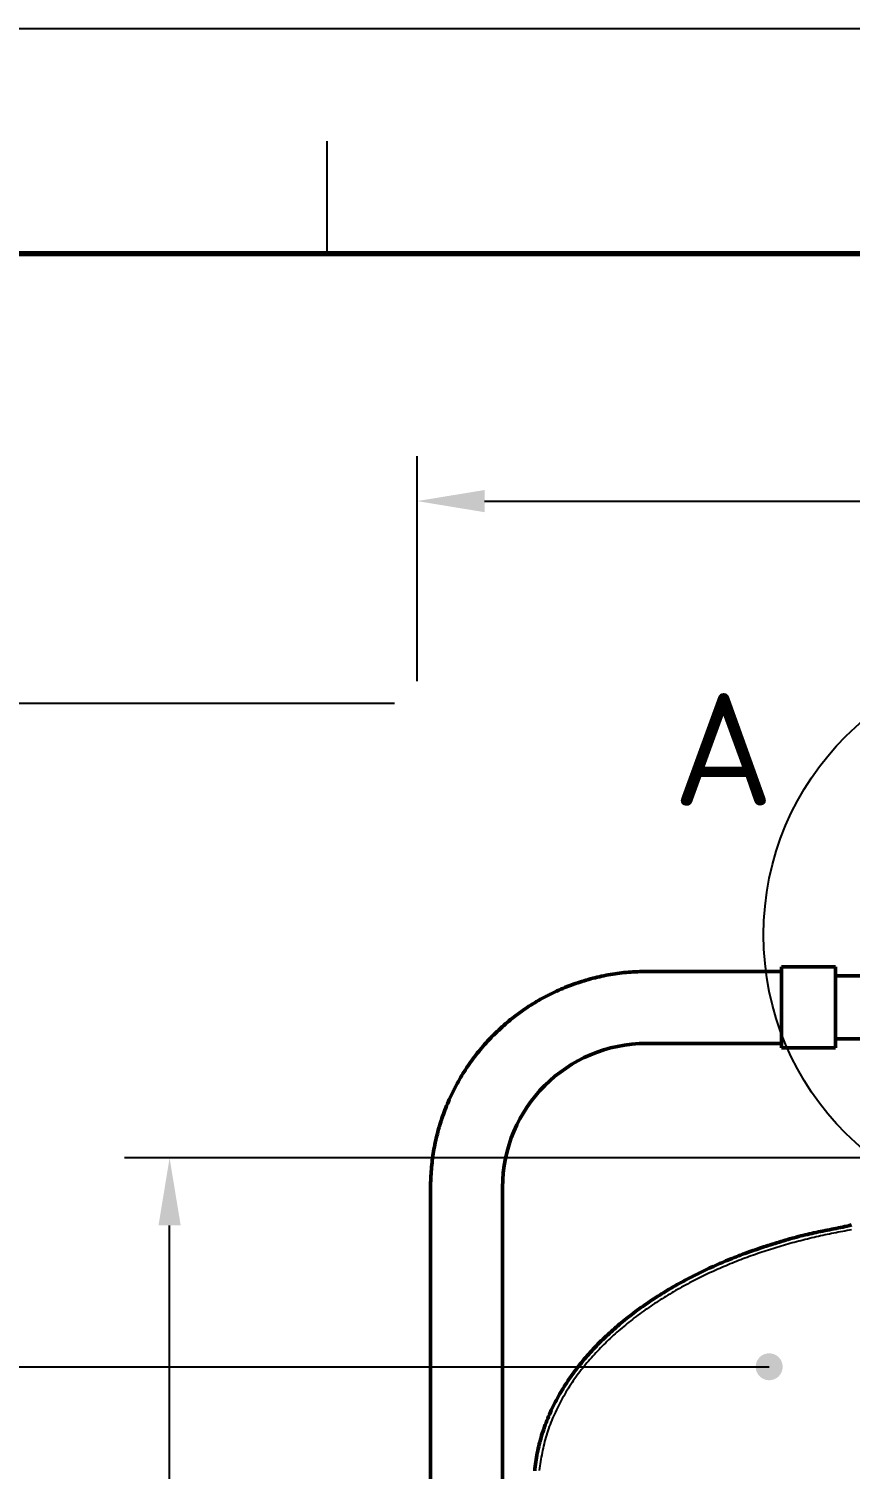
# Model space of a CAD drawing. Header units: millimetres. Extents: x 0 to 420, y 0 to 297.
# Drawn here: x 46.7 to 83.2, y 233 to 297 of the extents above; entities that cross this region are included whole.
import ezdxf
from ezdxf.enums import TextEntityAlignment as Align

# ---------------------------------------------------------------- set-up
doc = ezdxf.new("R2010")
doc.units = ezdxf.units.MM
doc.linetypes.add('ISO02-TRAZOS', pattern=[3.75, 3, -0.75])
for name, color, linetype, lineweight in [('01-VISIBLE', 7, 'CONTINUOUS', 50), ('02-OCULTA', 4, 'ISO02-TRAZOS', 25), ('04-COTA', 3, 'CONTINUOUS', 25), ('06-TEXTO', 7, 'CONTINUOUS', 25), ('07-RECUADRO', 7, 'CONTINUOUS', 70), ('08-FINA', 5, 'CONTINUOUS', 25)]:
    doc.layers.add(name, color=color, linetype=linetype, lineweight=lineweight)
doc.styles.add('ISO3098', font='isocpeur.ttf')
doc.dimstyles.new('FLAMA-ISO', dxfattribs={"dimtxt": 3.5, "dimasz": 3, "dimexe": 2, "dimexo": 1, "dimgap": 1, "dimtad": 1, "dimdec": 1, "dimtxsty": 'ISO3098', "dimcen": 2.5, "dimclrd": 3, "dimclre": 3, "dimclrt": 3, "dimazin": 3, "dimtfac": 1, "dimtmove": 0, "dimatfit": 3, "dimlwd": 25, "dimlwe": 25})

msp = doc.modelspace()

# ---------------------------------------------------------------- hatches: boundary and pattern name
at = {"layer": '08-FINA'}
h = msp.add_hatch(color=7, dxfattribs=at)
h.dxf.hatch_style = 1
edge = h.paths.add_edge_path()
edge.add_arc((79.65, 237.508), 0.6, 0, 360)

# ---------------------------------------------------------------- linework, layer by layer
at = {"layer": '01-VISIBLE'}
for p, q in [((80.2, 255.084), (74.2, 255.084)), ((82.6, 255.284), (80.2, 255.284)), ((84.622, 254.884), (82.6, 254.884)), ((80.2, 251.884), (74.2, 251.884)), ((85.2, 252.084), (82.6, 252.084)), ((82.6, 251.684), (80.2, 251.684)), ((64.6, 245.484), (64.6, 179.4)), ((67.8, 245.484), (67.8, 179.4))]:
    msp.add_line(p, q, dxfattribs=at)
for points in [[(74.2, 255.084), (74.099, 255.084), (73.999, 255.082), (73.898, 255.079), (73.798, 255.076), (73.698, 255.071), (73.597, 255.065), (73.497, 255.058), (73.397, 255.05), (73.297, 255.041), (73.197, 255.032), (73.097, 255.02), (72.997, 255.008), (72.897, 254.995), (72.798, 254.981), (72.698, 254.966), (72.599, 254.95), (72.5, 254.932), (72.401, 254.914), (72.302, 254.895), (72.204, 254.874), (72.106, 254.853), (72.008, 254.83), (71.91, 254.807), (71.813, 254.782), (71.715, 254.757), (71.618, 254.73), (71.522, 254.703), (71.425, 254.674), (71.329, 254.645), (71.233, 254.614), (71.138, 254.583), (71.043, 254.55), (70.948, 254.517), (70.854, 254.482), (70.76, 254.446), (70.666, 254.41), (70.573, 254.372), (70.48, 254.334), (70.387, 254.295), (70.295, 254.254), (70.204, 254.213), (70.113, 254.17), (70.022, 254.127), (69.932, 254.083), (69.842, 254.038), (69.752, 253.992), (69.664, 253.945), (69.575, 253.897), (69.487, 253.848), (69.4, 253.798), (69.313, 253.747), (69.227, 253.696), (69.141, 253.643), (69.056, 253.59), (68.971, 253.535), (68.887, 253.48), (68.804, 253.424), (68.721, 253.367), (68.639, 253.309), (68.557, 253.251), (68.476, 253.191), (68.396, 253.131), (68.316, 253.07), (68.237, 253.008), (68.159, 252.945), (68.081, 252.881), (68.004, 252.817), (67.927, 252.751), (67.851, 252.685), (67.776, 252.618), (67.702, 252.551), (67.628, 252.482), (67.555, 252.413), (67.483, 252.343), (67.412, 252.272), (67.341, 252.201), (67.271, 252.129), (67.202, 252.056), (67.133, 251.982), (67.066, 251.908), (66.999, 251.833), (66.933, 251.757), (66.868, 251.68), (66.803, 251.603), (66.739, 251.526), (66.677, 251.447), (66.615, 251.368), (66.553, 251.288), (66.493, 251.208), (66.433, 251.127), (66.375, 251.045), (66.317, 250.963), (66.26, 250.88), (66.204, 250.797), (66.149, 250.713), (66.094, 250.628), (66.041, 250.543), (65.989, 250.457), (65.937, 250.371), (65.886, 250.284), (65.836, 250.197), (65.787, 250.109), (65.739, 250.021), (65.692, 249.932), (65.646, 249.842), (65.601, 249.753), (65.557, 249.662), (65.514, 249.572), (65.471, 249.48), (65.43, 249.389), (65.39, 249.297), (65.35, 249.204), (65.312, 249.111), (65.274, 249.018), (65.238, 248.924), (65.202, 248.83), (65.168, 248.736), (65.134, 248.641), (65.101, 248.546), (65.07, 248.451), (65.039, 248.355), (65.01, 248.259), (64.981, 248.162), (64.954, 248.066), (64.927, 247.969), (64.902, 247.872), (64.877, 247.774), (64.854, 247.676), (64.831, 247.578), (64.81, 247.48), (64.789, 247.382), (64.77, 247.283), (64.752, 247.184), (64.734, 247.085), (64.718, 246.986), (64.703, 246.886), (64.689, 246.787), (64.676, 246.687), (64.664, 246.587), (64.653, 246.488), (64.643, 246.388), (64.634, 246.287), (64.626, 246.187), (64.619, 246.087), (64.613, 245.987), (64.608, 245.886), (64.605, 245.786), (64.602, 245.685), (64.601, 245.585), (64.6, 245.484)], [(80.2, 251.684), (80.2, 251.784), (80.2, 251.884), (80.2, 251.984), (80.2, 252.084), (80.2, 252.184), (80.2, 252.284), (80.2, 252.384), (80.2, 252.484), (80.2, 252.584), (80.2, 252.684), (80.2, 252.784), (80.2, 252.884), (80.2, 252.984), (80.2, 253.084), (80.2, 253.184), (80.2, 253.284), (80.2, 253.384), (80.2, 253.484), (80.2, 253.584), (80.2, 253.684), (80.2, 253.784), (80.2, 253.884), (80.2, 253.984), (80.2, 254.084), (80.2, 254.184), (80.2, 254.284), (80.2, 254.384), (80.2, 254.484), (80.2, 254.584), (80.2, 254.684), (80.2, 254.784), (80.2, 254.884), (80.2, 254.984), (80.2, 255.084), (80.2, 255.184), (80.2, 255.284)], [(82.6, 251.684), (82.6, 251.784), (82.6, 251.884), (82.6, 251.984), (82.6, 252.084), (82.6, 252.184), (82.6, 252.284), (82.6, 252.384), (82.6, 252.484), (82.6, 252.584), (82.6, 252.684), (82.6, 252.784), (82.6, 252.884), (82.6, 252.984), (82.6, 253.084), (82.6, 253.184), (82.6, 253.284), (82.6, 253.384), (82.6, 253.484), (82.6, 253.584), (82.6, 253.684), (82.6, 253.784), (82.6, 253.884), (82.6, 253.984), (82.6, 254.084), (82.6, 254.184), (82.6, 254.284), (82.6, 254.384), (82.6, 254.484), (82.6, 254.584), (82.6, 254.684), (82.6, 254.784), (82.6, 254.884), (82.6, 254.984), (82.6, 255.084), (82.6, 255.184), (82.6, 255.284)], [(69.23, 232.876), (69.239, 232.975), (69.25, 233.075), (69.263, 233.175), (69.276, 233.274), (69.291, 233.374), (69.307, 233.473), (69.325, 233.572), (69.343, 233.67), (69.363, 233.769), (69.384, 233.867), (69.407, 233.965), (69.43, 234.062), (69.455, 234.159), (69.481, 234.256), (69.508, 234.353), (69.537, 234.449), (69.567, 234.545), (69.597, 234.641), (69.629, 234.736), (69.662, 234.831), (69.696, 234.925), (69.732, 235.019), (69.768, 235.113), (69.806, 235.206), (69.844, 235.299), (69.884, 235.391), (69.924, 235.483), (69.966, 235.574), (70.009, 235.665), (70.053, 235.755), (70.097, 235.845), (70.143, 235.934), (70.19, 236.023), (70.237, 236.112), (70.286, 236.199), (70.336, 236.287), (70.386, 236.374), (70.437, 236.46), (70.49, 236.546), (70.543, 236.631), (70.596, 236.716), (70.651, 236.8), (70.707, 236.883), (70.763, 236.966), (70.82, 237.049), (70.878, 237.131), (70.937, 237.212), (70.996, 237.293), (71.057, 237.374), (71.118, 237.453), (71.179, 237.533), (71.241, 237.611), (71.305, 237.69), (71.368, 237.767), (71.433, 237.844), (71.498, 237.921), (71.563, 237.996), (71.63, 238.072), (71.697, 238.147), (71.764, 238.221), (71.833, 238.294), (71.901, 238.368), (71.971, 238.44), (72.041, 238.512), (72.111, 238.584), (72.182, 238.654), (72.254, 238.725), (72.326, 238.795), (72.399, 238.864), (72.472, 238.933), (72.546, 239.001), (72.62, 239.068), (72.695, 239.136), (72.77, 239.202), (72.845, 239.268), (72.921, 239.334), (72.998, 239.399), (73.075, 239.463), (73.152, 239.527), (73.23, 239.59), (73.309, 239.653), (73.387, 239.715), (73.466, 239.777), (73.546, 239.838), (73.626, 239.899), (73.706, 239.959), (73.787, 240.019), (73.868, 240.078), (73.949, 240.137), (74.031, 240.195), (74.113, 240.253), (74.196, 240.31), (74.279, 240.367), (74.362, 240.423), (74.445, 240.479), (74.529, 240.534), (74.613, 240.589), (74.698, 240.643), (74.783, 240.697), (74.868, 240.75), (74.953, 240.803), (75.039, 240.855), (75.125, 240.907), (75.211, 240.958), (75.298, 241.009), (75.385, 241.059), (75.472, 241.109), (75.559, 241.159), (75.647, 241.208), (75.734, 241.256), (75.823, 241.305), (75.911, 241.352), (76, 241.399), (76.088, 241.446), (76.178, 241.492), (76.267, 241.538), (76.356, 241.583), (76.446, 241.628), (76.536, 241.673), (76.626, 241.717), (76.717, 241.761), (76.808, 241.804), (76.898, 241.846), (76.989, 241.889), (77.081, 241.931), (77.172, 241.972), (77.264, 242.013), (77.356, 242.054), (77.448, 242.094), (77.54, 242.134), (77.632, 242.173), (77.725, 242.212), (77.817, 242.251), (77.91, 242.289), (78.003, 242.326), (78.096, 242.364), (78.19, 242.4), (78.283, 242.437), (78.377, 242.472), (78.471, 242.508), (78.565, 242.543), (78.66, 242.577), (78.754, 242.612), (78.849, 242.645), (78.943, 242.679), (79.038, 242.712), (79.133, 242.744), (79.228, 242.776), (79.323, 242.808), (79.419, 242.84), (79.514, 242.871), (79.61, 242.902), (79.705, 242.932), (79.801, 242.963), (79.897, 242.993), (79.993, 243.023), (80.089, 243.052), (80.185, 243.081), (80.281, 243.11), (80.377, 243.139), (80.473, 243.167), (80.57, 243.195), (80.667, 243.222), (80.763, 243.248), (80.86, 243.274), (80.957, 243.3), (81.055, 243.324), (81.152, 243.348), (81.25, 243.372), (81.348, 243.395), (81.445, 243.417), (81.543, 243.439), (81.641, 243.461), (81.74, 243.482), (81.838, 243.503), (81.936, 243.523), (82.034, 243.543), (82.133, 243.563), (82.231, 243.583), (82.33, 243.602), (82.428, 243.622), (82.527, 243.641), (82.625, 243.661), (82.724, 243.68), (82.822, 243.7), (82.92, 243.72), (83.019, 243.741), (83.116, 243.764), (83.213, 243.791), (83.311, 243.815)]]:
    msp.add_lwpolyline(points, dxfattribs=at)
msp.add_arc((74.2, 245.484), 6.4, 90, 180, dxfattribs=at)
at = {"layer": '02-OCULTA'}
for points in [[(80.2, 255.284), (80.2, 255.184), (80.2, 255.084), (80.2, 254.984), (80.2, 254.884), (80.2, 254.784), (80.2, 254.684), (80.2, 254.584), (80.2, 254.484), (80.2, 254.384), (80.2, 254.284), (80.2, 254.184), (80.2, 254.084), (80.2, 253.984), (80.2, 253.884), (80.2, 253.784), (80.2, 253.684), (80.2, 253.584), (80.2, 253.484), (80.2, 253.384), (80.2, 253.284), (80.2, 253.184), (80.2, 253.084), (80.2, 252.984), (80.2, 252.884), (80.2, 252.784), (80.2, 252.684), (80.2, 252.584), (80.2, 252.484), (80.2, 252.384), (80.2, 252.284), (80.2, 252.184), (80.2, 252.084), (80.2, 251.984), (80.2, 251.884), (80.2, 251.784), (80.2, 251.684)], [(80.2, 251.884), (80.2, 251.984), (80.2, 252.084), (80.2, 252.184), (80.2, 252.284), (80.2, 252.384), (80.2, 252.484), (80.2, 252.584), (80.2, 252.684), (80.2, 252.784), (80.2, 252.884), (80.2, 252.984), (80.2, 253.084), (80.2, 253.184), (80.2, 253.284), (80.2, 253.384), (80.2, 253.484), (80.2, 253.584), (80.2, 253.684), (80.2, 253.784), (80.2, 253.884), (80.2, 253.984), (80.2, 254.084), (80.2, 254.184), (80.2, 254.284), (80.2, 254.384), (80.2, 254.484), (80.2, 254.584), (80.2, 254.684), (80.2, 254.784), (80.2, 254.884), (80.2, 254.984), (80.2, 255.084)], [(80.2, 255.084), (80.2, 254.984), (80.2, 254.884), (80.2, 254.784), (80.2, 254.684), (80.2, 254.584), (80.2, 254.484), (80.2, 254.384), (80.2, 254.284), (80.2, 254.184), (80.2, 254.084), (80.2, 253.984), (80.2, 253.884), (80.2, 253.784), (80.2, 253.684), (80.2, 253.584), (80.2, 253.484), (80.2, 253.384), (80.2, 253.284), (80.2, 253.184), (80.2, 253.084), (80.2, 252.984), (80.2, 252.884), (80.2, 252.784), (80.2, 252.684), (80.2, 252.584), (80.2, 252.484), (80.2, 252.384), (80.2, 252.284), (80.2, 252.184), (80.2, 252.084), (80.2, 251.984), (80.2, 251.884)], [(82.6, 255.284), (82.6, 255.184), (82.6, 255.084), (82.6, 254.984), (82.6, 254.884), (82.6, 254.784), (82.6, 254.684), (82.6, 254.584), (82.6, 254.484), (82.6, 254.384), (82.6, 254.284), (82.6, 254.184), (82.6, 254.084), (82.6, 253.984), (82.6, 253.884), (82.6, 253.784), (82.6, 253.684), (82.6, 253.584), (82.6, 253.484), (82.6, 253.384), (82.6, 253.284), (82.6, 253.184), (82.6, 253.084), (82.6, 252.984), (82.6, 252.884), (82.6, 252.784), (82.6, 252.684), (82.6, 252.584), (82.6, 252.484), (82.6, 252.384), (82.6, 252.284), (82.6, 252.184), (82.6, 252.084), (82.6, 251.984), (82.6, 251.884), (82.6, 251.784), (82.6, 251.684)], [(82.6, 252.084), (82.6, 252.184), (82.6, 252.284), (82.6, 252.384), (82.6, 252.484), (82.6, 252.584), (82.6, 252.684), (82.6, 252.784), (82.6, 252.884), (82.6, 252.984), (82.6, 253.084), (82.6, 253.184), (82.6, 253.284), (82.6, 253.384), (82.6, 253.484), (82.6, 253.584), (82.6, 253.684), (82.6, 253.784), (82.6, 253.884), (82.6, 253.984), (82.6, 254.084), (82.6, 254.184), (82.6, 254.284), (82.6, 254.384), (82.6, 254.484), (82.6, 254.584), (82.6, 254.684), (82.6, 254.784), (82.6, 254.884)], [(82.6, 254.884), (82.6, 254.784), (82.6, 254.684), (82.6, 254.584), (82.6, 254.484), (82.6, 254.384), (82.6, 254.284), (82.6, 254.184), (82.6, 254.084), (82.6, 253.984), (82.6, 253.884), (82.6, 253.784), (82.6, 253.684), (82.6, 253.584), (82.6, 253.484), (82.6, 253.384), (82.6, 253.284), (82.6, 253.184), (82.6, 253.084), (82.6, 252.984), (82.6, 252.884), (82.6, 252.784), (82.6, 252.684), (82.6, 252.584), (82.6, 252.484), (82.6, 252.384), (82.6, 252.284), (82.6, 252.184), (82.6, 252.084)], [(83.312, 243.594), (83.213, 243.578), (83.114, 243.56), (83.016, 243.543), (82.917, 243.525), (82.818, 243.507), (82.72, 243.488), (82.622, 243.469), (82.523, 243.449), (82.425, 243.43), (82.327, 243.41), (82.229, 243.389), (82.131, 243.368), (82.033, 243.347), (81.935, 243.326), (81.837, 243.304), (81.74, 243.282), (81.642, 243.259), (81.544, 243.236), (81.447, 243.213), (81.35, 243.189), (81.252, 243.165), (81.155, 243.14), (81.058, 243.115), (80.961, 243.09), (80.864, 243.065), (80.767, 243.039), (80.671, 243.012), (80.574, 242.986), (80.478, 242.959), (80.381, 242.931), (80.285, 242.903), (80.189, 242.875), (80.093, 242.846), (79.997, 242.818), (79.901, 242.788), (79.806, 242.758), (79.71, 242.728), (79.615, 242.698), (79.519, 242.667), (79.424, 242.635), (79.329, 242.604), (79.234, 242.572), (79.139, 242.539), (79.045, 242.506), (78.95, 242.473), (78.856, 242.439), (78.762, 242.405), (78.668, 242.371), (78.574, 242.336), (78.48, 242.301), (78.386, 242.265), (78.293, 242.229), (78.199, 242.192), (78.106, 242.155), (78.013, 242.118), (77.921, 242.08), (77.828, 242.042), (77.735, 242.003), (77.643, 241.964), (77.551, 241.925), (77.459, 241.885), (77.367, 241.845), (77.276, 241.804), (77.185, 241.763), (77.093, 241.721), (77.002, 241.679), (76.912, 241.637), (76.821, 241.594), (76.731, 241.55), (76.641, 241.506), (76.551, 241.462), (76.461, 241.417), (76.372, 241.372), (76.283, 241.327), (76.194, 241.281), (76.105, 241.234), (76.016, 241.187), (75.928, 241.14), (75.84, 241.092), (75.752, 241.043), (75.665, 240.995), (75.578, 240.945), (75.491, 240.896), (75.404, 240.845), (75.318, 240.795), (75.231, 240.743), (75.146, 240.692), (75.06, 240.639), (74.975, 240.587), (74.89, 240.534), (74.805, 240.48), (74.721, 240.426), (74.637, 240.371), (74.553, 240.316), (74.47, 240.261), (74.387, 240.204), (74.304, 240.148), (74.222, 240.091), (74.14, 240.033), (74.058, 239.975), (73.977, 239.916), (73.896, 239.857), (73.816, 239.797), (73.736, 239.737), (73.656, 239.677), (73.577, 239.615), (73.498, 239.554), (73.419, 239.491), (73.341, 239.429), (73.263, 239.365), (73.186, 239.301), (73.109, 239.237), (73.033, 239.172), (72.957, 239.107), (72.882, 239.041), (72.807, 238.974), (72.732, 238.907), (72.658, 238.84), (72.585, 238.772), (72.512, 238.703), (72.44, 238.633), (72.368, 238.564), (72.297, 238.493), (72.226, 238.422), (72.156, 238.351), (72.086, 238.279), (72.017, 238.206), (71.949, 238.133), (71.881, 238.059), (71.814, 237.984), (71.747, 237.91), (71.681, 237.834), (71.616, 237.758), (71.552, 237.681), (71.488, 237.604), (71.424, 237.527), (71.362, 237.448), (71.3, 237.369), (71.239, 237.29), (71.178, 237.21), (71.119, 237.13), (71.06, 237.048), (71.002, 236.967), (70.945, 236.885), (70.888, 236.802), (70.832, 236.719), (70.778, 236.635), (70.724, 236.55), (70.671, 236.465), (70.619, 236.38), (70.567, 236.294), (70.517, 236.207), (70.468, 236.12), (70.419, 236.032), (70.372, 235.944), (70.325, 235.855), (70.28, 235.766), (70.235, 235.676), (70.192, 235.586), (70.149, 235.495), (70.107, 235.404), (70.066, 235.313), (70.026, 235.221), (69.987, 235.128), (69.949, 235.036), (69.913, 234.942), (69.877, 234.849), (69.843, 234.755), (69.81, 234.66), (69.778, 234.565), (69.748, 234.469), (69.72, 234.373), (69.693, 234.277), (69.667, 234.18), (69.643, 234.083), (69.62, 233.985), (69.598, 233.887), (69.577, 233.789), (69.557, 233.691), (69.538, 233.593), (69.519, 233.494), (69.501, 233.396), (69.483, 233.297), (69.466, 233.198), (69.45, 233.1), (69.436, 233), (69.425, 232.901)]]:
    msp.add_lwpolyline(points, dxfattribs=at)
at = {"layer": '07-RECUADRO'}
msp.add_lwpolyline([(20, 10), (410, 10), (410, 287), (20, 287)], close=True, dxfattribs=at)
at = {"layer": '08-FINA'}
for p, q in [((60, 287), (60, 292)), ((35, 237.508), (79.65, 237.508))]:
    msp.add_line(p, q, dxfattribs=at)
msp.add_lwpolyline([(0, 0), (420, 0), (420, 297), (0, 297)], close=True, dxfattribs=at)
msp.add_circle((91.9, 256.713), 12.5, dxfattribs=at)

# ---------------------------------------------------------------- texts
at = {"layer": '06-TEXTO', "style": 'ISO3098'}
msp.add_text('A', height=5, dxfattribs=at).set_placement((77.611, 264.963), align=Align.MIDDLE_CENTER)

# ---------------------------------------------------------------- dimensions: what is measured, and where the dimension line sits
at = {"layer": '04-COTA'}
msp.add_linear_dim(base=(64, 276), p1=(64, 267), p2=(111.998, 267), dimstyle='FLAMA-ISO', override={"dimlfac": 5}, dxfattribs=at).render()
for base, p1, p2 in [((42, 137), (64, 137), (64, 267)), ((53, 137), (69.2, 137), (85.2, 246.795))]:
    msp.add_linear_dim(base=base, p1=p1, p2=p2, angle=90, dimstyle='FLAMA-ISO', override={"dimlfac": 5}, dxfattribs=at).render()

doc.saveas('drawing.dxf')
